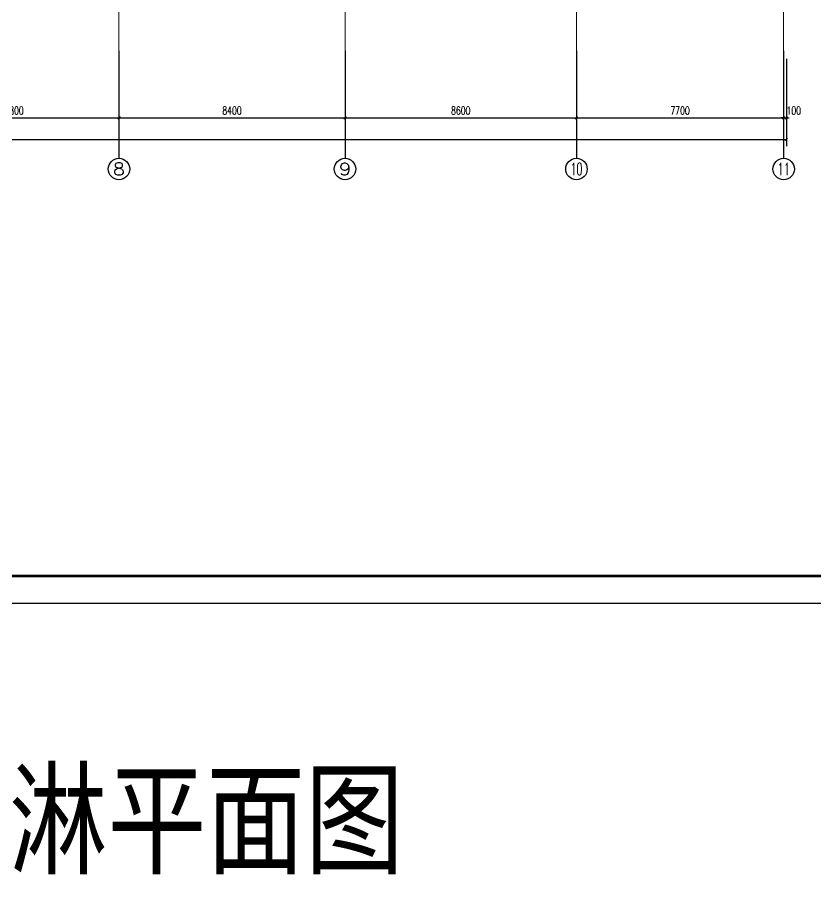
# Model space of a CAD drawing. Extents: x 1031190 to 1725648, y 733081 to 1571294.
# Drawn here: x 1156042 to 1185704, y 1101774 to 1134095 of the extents above; entities that cross this region are included whole.
import ezdxf
from ezdxf.enums import TextEntityAlignment as Align

# ---------------------------------------------------------------- set-up
doc = ezdxf.new("R2010")
doc.units = 0
doc.header["$LTSCALE"] = 1000
doc.header["$MEASUREMENT"] = 0
doc.linetypes.add('ACAD_ISO10W100', pattern=[18.5, 12, -3, 0.5, -3])
doc.linetypes.add('DOTE', pattern=[2.42, 2, -0.2, 0.02, -0.2])
for name, color, linetype in [('AXIS', 3, 'Continuous'), ('AXIS_TEXT', 4, 'Continuous'), ('C-AXIS(轴号)', 3, 'Continuous'), ('C-AXIS-T(字)', 7, 'Continuous'), ('图框', 140, 'Continuous'), ('导图字', 7, 'Continuous')]:
    doc.layers.add(name, color=color, linetype=linetype)
doc.layers.add('DOTE', color=19, linetype='DOTE', lineweight=9)
doc.styles.add('_TCH_AXIS', font='COMPLEX', dxfattribs={"bigfont": 'GBCBIG'})
doc.styles.add('_TCH_DIM_T3', font='SIMPLEX', dxfattribs={"width": 0.705882, "bigfont": 'GBCBIG'})
doc.styles.add('COMPLEX', font='COMPLEX')
doc.styles.add('黑体', font='simhei.ttf')
doc.dimstyles.new('_TCH_ARCH&&100', dxfattribs={"dimtxt": 297.5, "dimasz": 100, "dimexe": 250, "dimexo": 300, "dimgap": 126.25, "dimtad": 1, "dimdec": 0, "dimzin": 0, "dimdsep": 46, "dimtxsty": '_TCH_DIM_T3', "dimblk": 'ARCHTICK', "dimcen": 0.09, "dimclrt": 7, "dimazin": 2, "dimtfac": 1, "dimtdec": 0, "dimtix": 1, "dimtmove": 2, "dimatfit": 3, "dimfxl": 0, "dimtolj": 1, "dimtzin": 0, "dimarcsym": 0})

# ---------------------------------------------------------------- blocks, each defined once
blk = doc.blocks.new('_ArchTick')
at = {"color": 0, "linetype": 'ByBlock', "const_width": 0.4}
blk.add_lwpolyline([(-0.5, -0.5), (0.5, 0.5)], dxfattribs=at)
blk = doc.blocks.new('*D353')
at = {"layer": 'AXIS', "color": 0, "lineweight": -2}
for p, q in [((1112617, 1132556), (1112617, 1129306)), ((1184617, 1132556), (1184617, 1129306)), ((1112617, 1129556), (1184617, 1129556))]:
    blk.add_line(p, q, dxfattribs=at)
at = {"layer": 'Defpoints', "color": 0}
for p in [(1112617, 1132856), (1184617, 1132856), (1184617, 1129556)]:
    blk.add_point(p, dxfattribs=at)
at = {"layer": 'AXIS', "color": 0, "lineweight": -2, "xscale": 100, "yscale": 100, "zscale": 100, "rotation": 180}
blk.add_blockref('_ArchTick', (1112617, 1129556), dxfattribs=at)
at = {"layer": 'AXIS', "color": 0, "lineweight": -2, "xscale": 100, "yscale": 100, "zscale": 100}
blk.add_blockref('_ArchTick', (1184617, 1129556), dxfattribs=at)
at = {"layer": 'AXIS', "color": 7, "insert": (1148617, 1129831), "char_height": 297.5, "attachment_point": 5, "style": '_TCH_DIM_T3'}
blk.add_mtext('\\A1;72000', dxfattribs=at)
blk = doc.blocks.new('*D363')
at = {"layer": 'AXIS', "color": 0, "lineweight": -2}
for p, q in [((1152017, 1132556), (1152017, 1130106)), ((1159817, 1132556), (1159817, 1130106)), ((1152017, 1130356), (1159817, 1130356))]:
    blk.add_line(p, q, dxfattribs=at)
at = {"layer": 'Defpoints', "color": 0}
for p in [(1152017, 1132856), (1159817, 1132856), (1159817, 1130356)]:
    blk.add_point(p, dxfattribs=at)
at = {"layer": 'AXIS', "color": 0, "lineweight": -2, "xscale": 100, "yscale": 100, "zscale": 100, "rotation": 180}
blk.add_blockref('_ArchTick', (1152017, 1130356), dxfattribs=at)
at = {"layer": 'AXIS', "color": 0, "lineweight": -2, "xscale": 100, "yscale": 100, "zscale": 100}
blk.add_blockref('_ArchTick', (1159817, 1130356), dxfattribs=at)
at = {"layer": 'AXIS', "color": 7, "insert": (1155917, 1130631), "char_height": 297.5, "attachment_point": 5, "style": '_TCH_DIM_T3'}
blk.add_mtext('\\A1;7800', dxfattribs=at)
blk = doc.blocks.new('*D364')
at = {"layer": 'AXIS', "color": 0, "lineweight": -2}
for p, q in [((1159817, 1132556), (1159817, 1130106)), ((1168217, 1132556), (1168217, 1130106)), ((1159817, 1130356), (1168217, 1130356))]:
    blk.add_line(p, q, dxfattribs=at)
at = {"layer": 'Defpoints', "color": 0}
for p in [(1159817, 1132856), (1168217, 1132856), (1168217, 1130356)]:
    blk.add_point(p, dxfattribs=at)
at = {"layer": 'AXIS', "color": 0, "lineweight": -2, "xscale": 100, "yscale": 100, "zscale": 100, "rotation": 180}
blk.add_blockref('_ArchTick', (1159817, 1130356), dxfattribs=at)
at = {"layer": 'AXIS', "color": 0, "lineweight": -2, "xscale": 100, "yscale": 100, "zscale": 100}
blk.add_blockref('_ArchTick', (1168217, 1130356), dxfattribs=at)
at = {"layer": 'AXIS', "color": 7, "insert": (1164017, 1130631), "char_height": 297.5, "attachment_point": 5, "style": '_TCH_DIM_T3'}
blk.add_mtext('\\A1;8400', dxfattribs=at)
blk = doc.blocks.new('*D365')
at = {"layer": 'AXIS', "color": 0, "lineweight": -2}
for p, q in [((1168217, 1132556), (1168217, 1130106)), ((1176817, 1132556), (1176817, 1130106)), ((1168217, 1130356), (1176817, 1130356))]:
    blk.add_line(p, q, dxfattribs=at)
at = {"layer": 'Defpoints', "color": 0}
for p in [(1168217, 1132856), (1176817, 1132856), (1176817, 1130356)]:
    blk.add_point(p, dxfattribs=at)
at = {"layer": 'AXIS', "color": 0, "lineweight": -2, "xscale": 100, "yscale": 100, "zscale": 100, "rotation": 180}
blk.add_blockref('_ArchTick', (1168217, 1130356), dxfattribs=at)
at = {"layer": 'AXIS', "color": 0, "lineweight": -2, "xscale": 100, "yscale": 100, "zscale": 100}
blk.add_blockref('_ArchTick', (1176817, 1130356), dxfattribs=at)
at = {"layer": 'AXIS', "color": 7, "insert": (1172517, 1130631), "char_height": 297.5, "attachment_point": 5, "style": '_TCH_DIM_T3'}
blk.add_mtext('\\A1;8600', dxfattribs=at)
blk = doc.blocks.new('*D366')
at = {"layer": 'AXIS', "color": 0, "lineweight": -2}
for p, q in [((1176817, 1132556), (1176817, 1130106)), ((1184517, 1132556), (1184517, 1130106)), ((1176817, 1130356), (1184517, 1130356))]:
    blk.add_line(p, q, dxfattribs=at)
at = {"layer": 'Defpoints', "color": 0}
for p in [(1176817, 1132856), (1184517, 1132856), (1184517, 1130356)]:
    blk.add_point(p, dxfattribs=at)
at = {"layer": 'AXIS', "color": 0, "lineweight": -2, "xscale": 100, "yscale": 100, "zscale": 100, "rotation": 180}
blk.add_blockref('_ArchTick', (1176817, 1130356), dxfattribs=at)
at = {"layer": 'AXIS', "color": 0, "lineweight": -2, "xscale": 100, "yscale": 100, "zscale": 100}
blk.add_blockref('_ArchTick', (1184517, 1130356), dxfattribs=at)
at = {"layer": 'AXIS', "color": 7, "insert": (1180667, 1130631), "char_height": 297.5, "attachment_point": 5, "style": '_TCH_DIM_T3'}
blk.add_mtext('\\A1;7700', dxfattribs=at)
blk = doc.blocks.new('*D367')
at = {"layer": 'AXIS', "color": 0, "lineweight": -2}
for p, q in [((1184517, 1132556), (1184517, 1130106)), ((1184617, 1132556), (1184617, 1130106)), ((1184517, 1130356), (1184417, 1130356)), ((1184517, 1130356), (1184617, 1130356)), ((1184617, 1130356), (1184717, 1130356))]:
    blk.add_line(p, q, dxfattribs=at)
at = {"layer": 'Defpoints', "color": 0}
for p in [(1184517, 1132856), (1184617, 1132856), (1184617, 1130356)]:
    blk.add_point(p, dxfattribs=at)
at = {"layer": 'AXIS', "color": 0, "lineweight": -2, "xscale": 100, "yscale": 100, "zscale": 100}
blk.add_blockref('_ArchTick', (1184517, 1130356), dxfattribs=at)
at = {"layer": 'AXIS', "color": 0, "lineweight": -2, "xscale": 100, "yscale": 100, "zscale": 100, "rotation": 180}
blk.add_blockref('_ArchTick', (1184617, 1130356), dxfattribs=at)
at = {"layer": 'AXIS', "color": 7, "insert": (1184892, 1130631), "char_height": 297.5, "attachment_point": 5, "style": '_TCH_DIM_T3'}
blk.add_mtext('\\A1;100', dxfattribs=at)
blk = doc.blocks.new('_AXISO')
blk.add_circle((0, 0), 0.5)
at = {"layer": 'AXIS_TEXT', "style": 'COMPLEX', "width": 1.041667}
blk.add_attdef('A', text='', height=0.56, dxfattribs=at).set_placement((-0.25, -0.28), (0.25, -0.28), align=Align.FIT)

msp = doc.modelspace()

# ---------------------------------------------------------------- linework, layer by layer
at = {"layer": 'C-AXIS(轴号)'}
for p, q in [((1159817, 1132856.1), (1159817, 1128856.1)), ((1168217, 1132856.1), (1168217, 1128856.1)), ((1176817, 1132856.1), (1176817, 1128856.1)), ((1184517, 1132856.1), (1184517, 1128856.1))]:
    msp.add_line(p, q, dxfattribs=at)
at = {"layer": 'DOTE', "linetype": 'ACAD_ISO10W100', "ltscale": 100}
for p, q in [((1159817, 1157556.1), (1159817, 1132856.1)), ((1168217, 1157556.1), (1168217, 1132856.1)), ((1176817, 1157556.1), (1176817, 1132856.1)), ((1184517, 1157556.1), (1184517, 1132856.1))]:
    msp.add_line(p, q, dxfattribs=at)
at = {"layer": '图框'}
msp.add_lwpolyline([(1098399, 1112318.7), (1203499, 1112318.7), (1203499, 1171718.7), (1098399, 1171718.7)], close=True, dxfattribs=at)
at = {"layer": '图框', "const_width": 100}
msp.add_lwpolyline([(1100899, 1113318.7), (1202499, 1113318.7), (1202499, 1170718.7), (1100899, 1170718.7)], close=True, dxfattribs=at)

# ---------------------------------------------------------------- block references
at = {"layer": 'C-AXIS(轴号)'}
ref = msp.add_blockref('_AXISO', (1159817, 1128456.1), dxfattribs=dict(at, xscale=800, yscale=800, zscale=800))
ref.add_attrib('A', '8', dxfattribs={"layer": 'C-AXIS-T(字)', "height": 452.5, "style": '_TCH_AXIS', "width": 1.5}).set_placement((1159590.7, 1128229.9), (1160043.3, 1128229.9), align=Align.FIT)
ref = msp.add_blockref('_AXISO', (1168217, 1128456.1), dxfattribs=dict(at, xscale=800, yscale=800, zscale=800))
ref.add_attrib('A', '9', dxfattribs={"layer": 'C-AXIS-T(字)', "height": 452.5, "style": '_TCH_AXIS', "width": 1.5}).set_placement((1167990.7, 1128229.9), (1168443.3, 1128229.9), align=Align.FIT)
ref = msp.add_blockref('_AXISO', (1176817, 1128456.1), dxfattribs=dict(at, xscale=800, yscale=800, zscale=800))
ref.add_attrib('A', '10', dxfattribs={"layer": 'C-AXIS-T(字)', "height": 452.55, "style": '_TCH_AXIS', "width": 0.724138}).set_placement((1176590.7, 1128229.9), (1177043.3, 1128229.9), align=Align.FIT)
ref = msp.add_blockref('_AXISO', (1184517, 1128456.1), dxfattribs=dict(at, xscale=800, yscale=800, zscale=800))
ref.add_attrib('A', '11', dxfattribs={"layer": 'C-AXIS-T(字)', "height": 452.55, "style": '_TCH_AXIS', "width": 0.875}).set_placement((1184290.7, 1128229.9), (1184743.3, 1128229.9), align=Align.FIT)

# ---------------------------------------------------------------- texts
at = {"layer": '导图字', "color": 1, "style": '黑体', "width": 0.8}
msp.add_text('S-1#楼_水施__A1+1/4_二层自动喷淋平面图', height=3364.726, dxfattribs=at).set_placement((1100706.6, 1102593.6))

# ---------------------------------------------------------------- dimensions: what is measured, and where the dimension line sits
at = {"layer": 'AXIS'}
for p1, p2, distance, picture, middle in [((1112617, 1132856.1), (1184617, 1132856.1), -3300, '*D353', (1148617, 1129831.1)), ((1152017, 1132856.1), (1159817, 1132856.1), -2500, '*D363', (1155917, 1130631.1)), ((1159817, 1132856.1), (1168217, 1132856.1), -2500, '*D364', (1164017, 1130631.1)), ((1168217, 1132856.1), (1176817, 1132856.1), -2500, '*D365', (1172517, 1130631.1)), ((1176817, 1132856.1), (1184517, 1132856.1), -2500, '*D366', (1180667, 1130631.1))]:
    dim = msp.add_aligned_dim(p1=p1, p2=p2, distance=distance, dimstyle='_TCH_ARCH&&100', dxfattribs=at)
    dim.commit()
    dim.dimension.update_dxf_attribs({"geometry": picture, "text_midpoint": middle})
dim = msp.add_linear_dim(base=(1184617, 1130356.1), p1=(1184517, 1132856.1), p2=(1184617, 1132856.1), angle=0, dimstyle='_TCH_ARCH&&100', dxfattribs=at)
dim.commit()
dim.dimension.update_dxf_attribs({"geometry": '*D367', "text_midpoint": (1184892, 1130631.1), "dimtype": 129})

doc.saveas('drawing.dxf')
